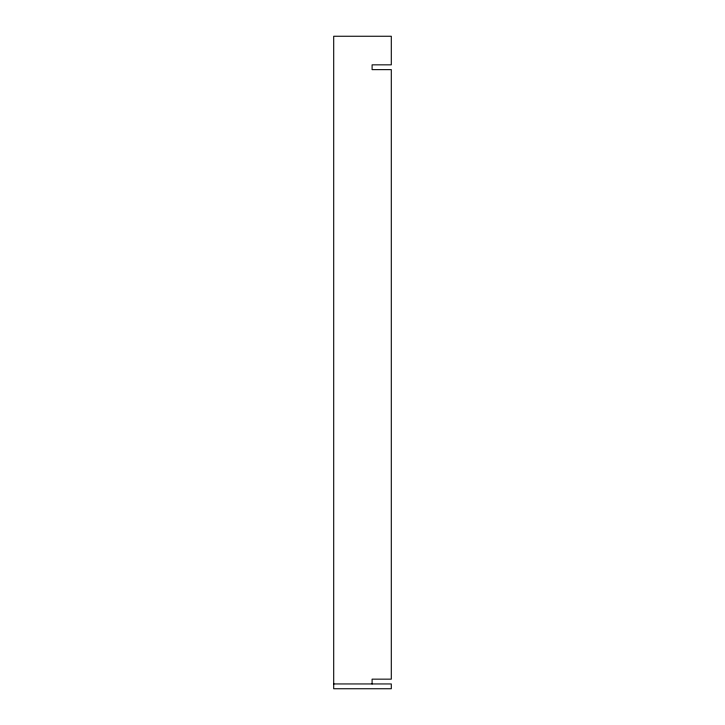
<?xml version="1.0" encoding="UTF-8"?>
<svg xmlns="http://www.w3.org/2000/svg" width="725" height="725" viewBox="0 0 725 725"><rect width="100%" height="100%" fill="white"/><g stroke="black" fill="none" stroke-linecap="round" stroke-linejoin="round"><path stroke-width="1.09" d="M333.708 683.947L391.292 683.947L391.292 688.75L333.708 688.75L333.708 36.25L391.292 36.25L391.292 64.842L372.097 64.842L372.097 69.645L391.292 69.645L391.292 679.153L372.097 679.153L372.097 683.947"/></g></svg>
